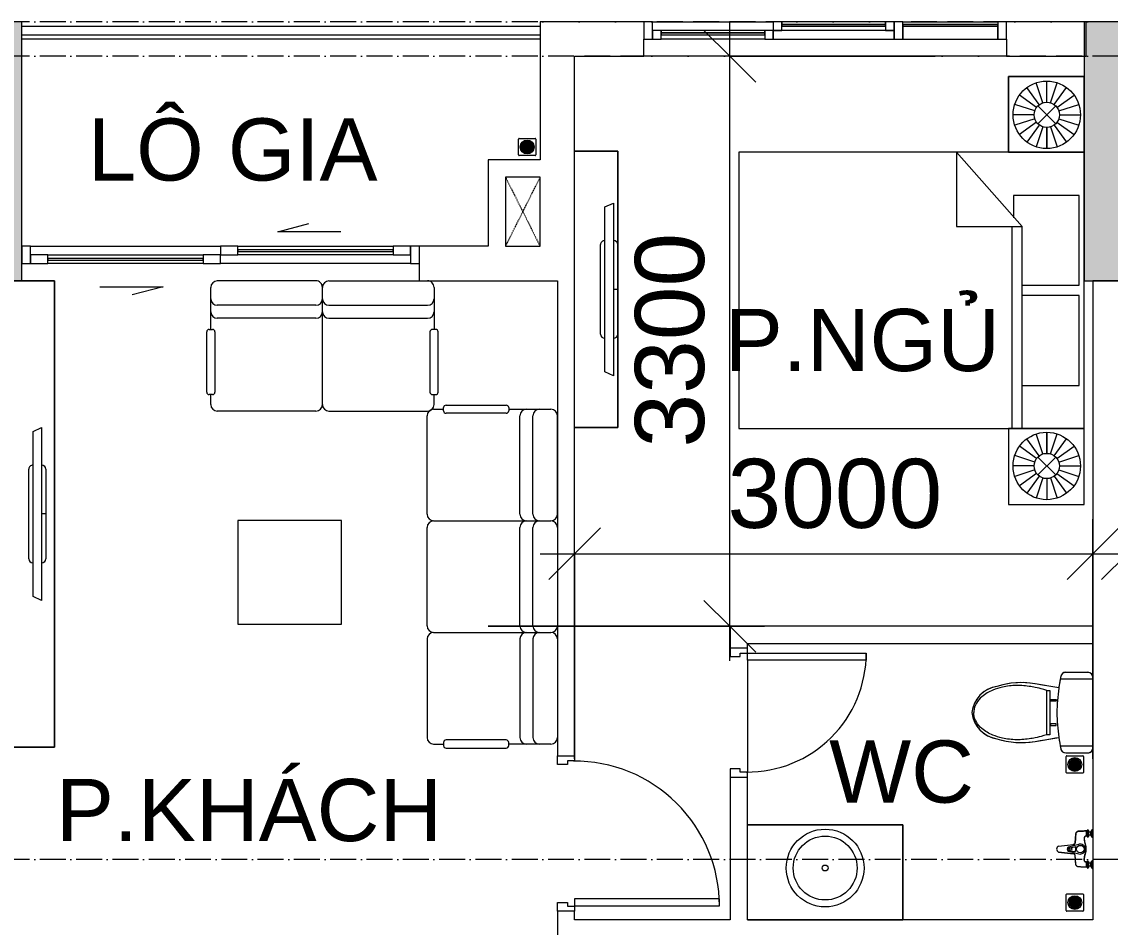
# Model space of a CAD drawing. Header units: millimetres. Extents: x -20144 to 122974, y -38328 to 48263.
# Drawn here: x 87471 to 93771, y 37357 to 42600 of the extents above; entities that cross this region are included whole.
import ezdxf

# ---------------------------------------------------------------- set-up
doc = ezdxf.new("R2010")
doc.units = ezdxf.units.MM
doc.linetypes.add('Dash', pattern=[6.35, 3.175, -3.175])
doc.linetypes.add('Grid Line', pattern=[4.2, 3, -0.6, 0, -0.6])
for name, color, linetype, lineweight in [('A-DETL-GENF', 31, 'Continuous', 5), ('A-DETL-GENF-HDLN', 161, 'Dash', 5), ('CHU', 181, 'Continuous', 5), ('CUA', 31, 'Continuous', 9), ('DIM', 1, 'Continuous', 5), ('DIM-200', 1, 'Continuous', 5), ('NET THAY 1', 41, 'Continuous', 5), ('NET-CAT', 3, 'Continuous', 15), ('NET-THAY', 2, 'Continuous', 9), ('THIET BI', 44, 'Continuous', 5), ('THIET-BI', 44, 'Continuous', 5), ('TRUC', 225, 'Continuous', 5), ('X-COT T20$0$LC.HA', 8, 'Continuous', 9)]:
    doc.layers.add(name, color=color, linetype=linetype, lineweight=lineweight)
doc.styles.add('Arial_3', font='arial_0.ttf', dxfattribs={"height": 400})
doc.styles.add('Arial_4', font='arial_0.ttf', dxfattribs={"height": 360})
doc.dimstyles.new('Diagonal_-_2mm_Arial', dxfattribs={"dimscale": 304.8, "dimtxt": 408.10376, "dimasz": 0.984252, "dimexe": 0.656168, "dimexo": 4.593176, "dimgap": 0.098425, "dimtad": 1, "dimdec": 0, "dimzin": 0, "dimdsep": 46, "dimtxsty": 'Arial_3', "dimblk1": 'OBLIQUE', "dimblk2": 'OBLIQUE', "dimsah": 1, "dimcen": 0.09, "dimdle": 0.656168, "dimazin": 0, "dimtfac": 1, "dimtdec": 4, "dimtix": 1, "dimtmove": 0, "dimatfit": 3, "dimfxl": 0, "dimtvp": 1, "dimtolj": 1, "dimtzin": 0, "dimlwd": 9, "dimlwe": 9, "dimarcsym": 0})

# ---------------------------------------------------------------- blocks, each defined once
blk = doc.blocks.new('CUA PHONG NGU - Type 1-1365695-MẶT BẰNG TẦNG 23')
at = {"layer": 'CUA', "lineweight": 5}
for p, q in [((-348.5, 47.7), (-298.5, 47.7)), ((-298.5, 47.7), (-298.5, -11.3)), ((501.5, 47.7), (551.5, 47.7)), ((501.5, -11.3), (501.5, 47.7)), ((-318.5, -52.3), (-348.5, -52.3)), ((-318.5, -11.3), (-318.5, -52.3)), ((-298.5, -11.3), (-318.5, -11.3)), ((521.5, -11.3), (501.5, -11.3)), ((521.5, -52.3), (521.5, -11.3)), ((551.5, -52.3), (521.5, -52.3))]:
    blk.add_line(p, q, dxfattribs=at)
at = {"layer": 'CUA'}
for p, q in [((-277.5, -52.3), (-317.5, -52.3)), ((-317.5, -52.3), (-317.5, -890.3)), ((-277.5, -890.3), (-277.5, -52.3)), ((-317.5, -890.3), (-277.5, -890.3))]:
    blk.add_line(p, q, dxfattribs=at)
at = {"layer": 'CUA', "lineweight": 5}
blk.add_arc((-317.5, -52.3), 838, 270, 0.5, dxfattribs=at)
blk = doc.blocks.new('CUA WC - Type 1-1365096-MẶT BẰNG TẦNG 23')
at = {"layer": 'CUA'}
for p, q in [((-242.5, 740.3), (-202.5, 740.3)), ((-242.5, 52.3), (-242.5, 740.3)), ((-202.5, 740.3), (-202.5, 52.3)), ((-202.5, 52.3), (-242.5, 52.3))]:
    blk.add_line(p, q, dxfattribs=at)
at = {"layer": 'CUA', "lineweight": 5}
for p, q in [((-243.5, 52.3), (-273.5, 52.3)), ((-243.5, 11.3), (-243.5, 52.3)), ((-223.5, 11.3), (-243.5, 11.3)), ((-223.5, -47.7), (-223.5, 11.3)), ((446.5, 11.3), (426.5, 11.3)), ((426.5, 11.3), (426.5, -47.7)), ((476.5, 52.3), (446.5, 52.3)), ((446.5, 52.3), (446.5, 11.3)), ((-273.5, -47.7), (-223.5, -47.7)), ((426.5, -47.7), (476.5, -47.7))]:
    blk.add_line(p, q, dxfattribs=at)
blk.add_arc((-242.5, 52.3), 688, 359.5, 90, dxfattribs=at)
blk = doc.blocks.new('CUA LO GIA _LUA_1 - CUA LO GIA _LUA_ 2300-1425452-MẶT BẰNG TẦNG 23')
at = {"layer": 'CUA'}
for p, q in [((332.4, 183.9), (511.1, 231.8)), ((697.4, 183.9), (332.4, 183.9)), ((-1100, 100), (-1150, 100)), ((-1150, 100), (-1150, 0)), ((-1100, 0), (-1100, 100)), ((-1100, 100), (0, 100)), ((100, 100), (0, 100)), ((0, 100), (0, 50)), ((100, 50), (100, 100)), ((100, 100), (1000, 100)), ((1000, 80), (100, 80)), ((100, 80), (100, 70)), ((100, 70), (1000, 70)), ((1100, 100), (1000, 100)), ((1000, 100), (1000, 50)), ((1000, 70), (1000, 80)), ((1100, 50), (1100, 100)), ((1150, 100), (1100, 100)), ((1100, 100), (1100, 0)), ((-1000, 50), (-1100, 50)), ((-1100, 50), (-1100, 0)), ((-1100, 0), (-1000, 0)), ((-1000, 0), (-1000, 50)), ((-1000, 50), (-100, 50)), ((-100, 30), (-1000, 30)), ((-1000, 30), (-1000, 20)), ((-1000, 20), (-100, 20)), ((-100, 0), (-1000, 0)), ((0, 50), (-100, 50)), ((-100, 50), (-100, 0)), ((-100, 20), (-100, 30)), ((-100, 0), (0, 0)), ((0, 0), (0, 50)), ((0, 50), (100, 50)), ((1000, 50), (100, 50)), ((1000, 50), (1100, 50)), ((-1150, 0), (-1100, 0)), ((1100, 0), (0, 0)), ((1100, 0), (1150, 0)), ((-697.4, -133.9), (-332.4, -133.9)), ((-332.4, -133.9), (-511.1, -181.8))]:
    blk.add_line(p, q, dxfattribs=at)
blk = doc.blocks.new('X-PHONG NGU 2 - X-PHONG NGU 2_Recovery_-1759957-MẶT BẰNG TẦNG 23')
at = {"layer": 'CUA'}
for p, q in [((-1000, 0), (-1050, 0)), ((-1050, 0), (-1050, -100)), ((-450, 0), (-1000, 0)), ((-1000, 0), (-1000, -75)), ((-1000, -100), (-1000, 0)), ((-450, -75), (-450, 0)), ((-400, 0), (-450, 0)), ((-450, 0), (-450, -100)), ((300, 0), (-400, 0)), ((-400, 0), (-400, -50)), ((-400, -100), (-400, 0)), ((300, -50), (300, 0)), ((350, 0), (300, 0)), ((300, 0), (300, -50)), ((350, -50), (350, 0)), ((350, 0), (950, 0)), ((1000, 0), (950, 0)), ((950, 0), (950, -50)), ((1050, 0), (1000, 0)), ((1000, 0), (1000, -100)), ((1000, -50), (1000, 0)), ((1050, -100), (1050, 0)), ((-400, -50), (300, -50)), ((-350, -50), (-400, -50)), ((-400, -50), (-400, -100)), ((-350, -100), (-350, -50)), ((300, -50), (250, -50)), ((250, -50), (250, -100)), ((300, -50), (350, -50)), ((300, -100), (300, -50)), ((950, -25), (350, -25)), ((350, -25), (350, -35)), ((350, -35), (950, -35)), ((950, -35), (350, -35)), ((350, -35), (350, -50)), ((350, -50), (950, -50)), ((950, -35), (950, -25)), ((950, -50), (950, -35)), ((950, -50), (1000, -50)), ((-1050, -100), (-1000, -100)), ((-450, -75), (-1000, -75)), ((-1000, -75), (-1000, -85)), ((-1000, -75), (-450, -75)), ((-1000, -85), (-450, -85)), ((-450, -100), (-1000, -100)), ((-450, -85), (-450, -75)), ((-450, -100), (-400, -100)), ((-400, -100), (-350, -100)), ((250, -75), (-350, -75)), ((-350, -75), (-350, -85)), ((-350, -85), (250, -85)), ((250, -85), (-350, -85)), ((-350, -85), (-350, -100)), ((-350, -100), (250, -100)), ((250, -85), (250, -75)), ((250, -100), (250, -85)), ((250, -100), (300, -100)), ((1000, -100), (300, -100)), ((1000, -100), (1050, -100))]:
    blk.add_line(p, q, dxfattribs=at)
blk = doc.blocks.new('X-SOFA - X-SOFA-1425453-MẶT BẰNG TẦNG 23')
at = {"layer": 'THIET BI'}
for p, q in [((-716.2, 969.2), (-658.4, 969.2)), ((-658.4, 959.8), (-658.4, 978.7)), ((-644.3, 992.8), (-295.7, 992.8)), ((-295.7, 945.7), (-644.3, 945.7)), ((-281.5, 978.7), (-281.5, 959.8)), ((-281.5, 969.2), (-103.7, 969.2)), ((-103.7, 969.2), (-37.7, 969.2)), ((-753.8, 360.8), (-753.8, 931.5)), ((-216.7, 360.8), (-216.7, 931.5)), ((-141.3, 360.8), (-141.3, 931.5)), ((0, 360.8), (0, 931.5)), ((-1250, 325), (-1850, 325)), ((-1850, 325), (-1850, -275)), ((-1850, 325), (-1850, -275)), ((-1250, 325), (-1850, 325)), ((-1250, -275), (-1250, 325)), ((-1250, -275), (-1250, 325)), ((-716.2, 323.1), (-103.7, 323.1)), ((-103.7, 323.1), (-37.7, 323.1)), ((-753.8, -285.4), (-753.8, 285.4)), ((-216.7, -285.4), (-216.7, 285.4)), ((-141.3, -285.4), (-141.3, 285.4)), ((0, 285.4), (0, -285.4)), ((-1850, -275), (-1250, -275)), ((-1850, -275), (-1250, -275)), ((-753.8, -360.8), (-753.8, -931.5)), ((-716.2, -323.1), (-37.7, -323.1)), ((-216.7, -360.8), (-216.7, -931.5)), ((-141.3, -360.8), (-141.3, -931.5)), ((0, -360.8), (0, -931.5)), ((-716.2, -969.2), (-658.4, -969.2)), ((-658.4, -959.8), (-658.4, -978.7)), ((-295.7, -945.7), (-644.3, -945.7)), ((-644.3, -992.8), (-295.7, -992.8)), ((-281.5, -978.7), (-281.5, -959.8)), ((-103.7, -969.2), (-281.5, -969.2)), ((-37.7, -969.2), (-103.7, -969.2))]:
    blk.add_line(p, q, dxfattribs=at)
for centre, radius, start, end in [((-716.2, 931.5), 37.7, 90, 180), ((-644.3, 978.7), 14.1, 90, 180), ((-644.3, 959.8), 14.1, 180, 270), ((-295.7, 978.7), 14.1, 360, 90), ((-295.7, 959.8), 14.1, 270, 0), ((-179, 931.5), 37.7, 90, 180), ((-103.7, 931.5), 37.7, 90, 180), ((-37.7, 931.5), 37.7, 360, 90), ((-716.2, 360.8), 37.7, 180, 270), ((-716.2, 285.4), 37.7, 90, 180), ((-179, 360.8), 37.7, 180, 270), ((-179, 285.4), 37.7, 90, 180), ((-103.7, 360.8), 37.7, 180, 270), ((-103.7, 285.4), 37.7, 90, 180), ((-37.7, 360.8), 37.7, 270, 0), ((-37.7, 285.4), 37.7, 360, 90), ((-716.2, -285.4), 37.7, 180, 270), ((-179, -285.4), 37.7, 180, 270), ((-103.7, -285.4), 37.7, 180, 270), ((-37.7, -285.4), 37.7, 270, 0), ((-716.2, -360.8), 37.7, 90, 180), ((-179, -360.8), 37.7, 90, 180), ((-103.7, -360.8), 37.7, 90, 180), ((-37.7, -360.8), 37.7, 360, 90), ((-716.2, -931.5), 37.7, 180, 270), ((-179, -931.5), 37.7, 180, 270), ((-103.7, -931.5), 37.7, 180, 270), ((-37.7, -931.5), 37.7, 270, 0), ((-644.3, -959.8), 14.1, 90, 180), ((-644.3, -978.7), 14.1, 180, 270), ((-295.7, -959.8), 14.1, 360, 90), ((-295.7, -978.7), 14.1, 270, 0)]:
    blk.add_arc(centre, radius, start, end, dxfattribs=at)
blk = doc.blocks.new('X-SOFA - X-SOFA-V137-MẶT BẰNG TẦNG 23')
at = {"layer": 'THIET BI'}
for p, q in [((-716.2, 646.2), (-658.4, 646.2)), ((-658.4, 636.7), (-658.4, 655.6)), ((-644.3, 669.7), (-295.7, 669.7)), ((-281.5, 655.6), (-281.5, 636.7)), ((-281.5, 646.2), (-103.7, 646.2)), ((-103.7, 646.2), (-37.7, 646.2)), ((-753.8, 37.7), (-753.8, 608.5)), ((-295.7, 622.6), (-644.3, 622.6)), ((-216.7, 37.7), (-216.7, 608.5)), ((-141.3, 37.7), (-141.3, 608.5)), ((0, 37.7), (0, 608.5)), ((-716.2, 0), (-103.7, 0)), ((-103.7, 0), (-37.7, 0)), ((-753.8, -37.7), (-753.8, -608.5)), ((-216.7, -37.7), (-216.7, -608.5)), ((-141.3, -37.7), (-141.3, -608.5)), ((0, -37.7), (0, -559.8)), ((-295.7, -622.6), (-644.3, -622.6)), ((-716.2, -646.2), (-658.4, -646.2)), ((-658.4, -636.7), (-658.4, -655.6)), ((-644.3, -669.7), (-295.7, -669.7)), ((-281.5, -655.6), (-281.5, -636.7)), ((-103.7, -646.2), (-281.5, -646.2)), ((-37.7, -646.2), (-103.7, -646.2))]:
    blk.add_line(p, q, dxfattribs=at)
for centre, radius, start, end in [((-716.2, 608.5), 37.7, 90, 180), ((-644.3, 655.6), 14.1, 90, 180), ((-644.3, 636.7), 14.1, 180, 270), ((-295.7, 655.6), 14.1, 0, 90), ((-295.7, 636.7), 14.1, 270, 0), ((-179, 608.5), 37.7, 90, 180), ((-103.7, 608.5), 37.7, 90, 180), ((-37.7, 608.5), 37.7, 360, 90), ((-716.2, 37.7), 37.7, 180, 270), ((-179, 37.7), 37.7, 180, 270), ((-103.7, 37.7), 37.7, 180, 270), ((-37.7, 37.7), 37.7, 270, 0), ((-716.2, -37.7), 37.7, 90, 180), ((-179, -37.7), 37.7, 90, 180), ((-103.7, -37.7), 37.7, 90, 180), ((-37.7, -37.7), 37.7, 360, 90), ((-716.2, -608.5), 37.7, 180, 270), ((-644.3, -636.7), 14.1, 90, 180), ((-295.7, -636.7), 14.1, 360, 90), ((-179, -608.5), 37.7, 180, 270), ((-103.7, -608.5), 37.7, 180, 270), ((-37.7, -608.5), 37.7, 270, 0), ((-644.3, -655.6), 14.1, 180, 270), ((-295.7, -655.6), 14.1, 270, 0)]:
    blk.add_arc(centre, radius, start, end, dxfattribs=at)
blk = doc.blocks.new('X-TV - X-TV-1732812-MẶT BẰNG TẦNG 23')
at = {"layer": 'THIET BI'}
for p, q in [((1600, 250), (0, 250)), ((0, 250), (0, 0.1)), ((0, 250), (1600, 250)), ((0, 0.1), (0, 250)), ((300, 225), (1300, 225)), ((322.5, 175), (300, 225)), ((540, 250), (1060, 250)), ((800, 250), (800, 225)), ((1300, 225), (1277.5, 175)), ((1600, 0.1), (1600, 250)), ((1600, 250), (1600, 0.1)), ((1277.5, 175), (322.5, 175)), ((1060, 150), (540, 150))]:
    blk.add_line(p, q, dxfattribs=at)
for centre, start_param, end_param in [((540, 225), 0, 1.570796), ((1060, 225), 4.712389, 6.283185), ((540, 175), 1.570796, 3.141593), ((1060, 175), 3.141593, 4.712389)]:
    blk.add_ellipse(centre, major_axis=(0, 25), ratio=0.9, start_param=start_param, end_param=end_param, dxfattribs=at)
blk = doc.blocks.new('X-TV - X-TV-1732813-MẶT BẰNG TẦNG 23')
at = {"layer": 'THIET BI'}
for p, q in [((2699.9, 300), (0, 300)), ((0, 300), (0, 10)), ((0, 300), (2699.9, 300)), ((0, 10), (0, 300)), ((2699.9, 10), (2699.9, 300)), ((2699.9, 300), (2699.9, 10)), ((850, 225), (1850, 225)), ((872.5, 175), (850, 225)), ((1090, 250), (1610, 250)), ((1350, 250), (1350, 225)), ((1850, 225), (1827.5, 175)), ((1827.5, 175), (872.5, 175)), ((1610, 150), (1090, 150))]:
    blk.add_line(p, q, dxfattribs=at)
for centre, start_param, end_param in [((1090, 225), 0, 1.570796), ((1610, 225), 4.712389, 6.283185), ((1090, 175), 1.570796, 3.141593), ((1610, 175), 3.141593, 4.712389)]:
    blk.add_ellipse(centre, major_axis=(0, 25), ratio=0.9, start_param=start_param, end_param=end_param, dxfattribs=at)
blk = doc.blocks.new('X-GIUONG1 - X-GIUONG-1305651-MẶT BẰNG TẦNG 23')
at = {"layer": 'THIET BI'}
for p, q in [((-800, 0), (-1239, 0)), ((-1239, 0), (-1239, -439)), ((-1239, 0), (-800, 0)), ((-1239, -439), (-1239, 0)), ((-1059.6, -158.2), (-1131.2, -59.5)), ((-1039.2, -147.8), (-1076.9, -31.8)), ((-1016.6, -144.2), (-1016.6, -22.2)), ((-993.9, -147.8), (-956.3, -31.8)), ((-973.5, -158.2), (-901.9, -59.5)), ((-800, -439), (-800, 0)), ((800, 0), (-800, 0)), ((-800, 0), (-800, -2000)), ((800, 0), (-800, 0)), ((-800, 0), (-800, -439)), ((-800, 0), (-800, -2000)), ((-550, -30), (-550, -410)), ((-30, -30), (-550, -30)), ((-30, -360), (-30, -30)), ((30, -30), (30, -360)), ((550, -30), (30, -30)), ((550, -360), (550, -30)), ((1239, 0), (800, 0)), ((800, 0), (800, -439)), ((800, -2000), (800, 0)), ((1239, 0), (800, 0)), ((800, 0), (800, -439)), ((800, -2000), (800, 0)), ((973.5, -158.2), (901.9, -59.5)), ((993.9, -147.8), (956.3, -31.8)), ((1016.6, -144.2), (1016.6, -22.2)), ((1039.2, -147.8), (1076.9, -31.8)), ((1059.6, -158.2), (1131.2, -59.5)), ((1239, -439), (1239, 0)), ((1239, -439), (1239, 0)), ((-1075.8, -174.4), (-1174.4, -102.7)), ((-957.4, -174.4), (-858.7, -102.7)), ((957.4, -174.4), (858.7, -102.7)), ((1075.8, -174.4), (1174.4, -102.7)), ((-1086.1, -194.8), (-1202.1, -157.1)), ((-1068.3, -269.1), (-964.8, -165.6)), ((-1068.3, -165.6), (-964.8, -269.1)), ((-947, -194.8), (-831, -157.1)), ((947, -194.8), (831, -157.1)), ((1068.3, -269.1), (964.8, -165.6)), ((1068.3, -165.6), (964.8, -269.1)), ((1086.1, -194.8), (1202.1, -157.1)), ((-1089.7, -217.4), (-1211.7, -217.4)), ((-1086.1, -240), (-1202.1, -277.7)), ((-947, -240), (-831, -277.7)), ((-943.4, -217.4), (-821.4, -217.4)), ((-821.4, -217.4), (-943.4, -217.4)), ((943.4, -217.4), (821.4, -217.4)), ((821.4, -217.4), (943.4, -217.4)), ((947, -240), (831, -277.7)), ((1086.1, -240), (1202.1, -277.7)), ((1089.7, -217.4), (1211.7, -217.4)), ((-1075.8, -260.4), (-1174.4, -332.1)), ((-1059.6, -276.6), (-1131.2, -375.2)), ((-1039.2, -287), (-1076.9, -402.9)), ((-1016.6, -290.5), (-1016.6, -412.5)), ((-993.9, -287), (-956.3, -402.9)), ((-973.5, -276.6), (-901.9, -375.2)), ((-957.4, -260.4), (-858.7, -332.1)), ((957.4, -260.4), (858.7, -332.1)), ((973.5, -276.6), (901.9, -375.2)), ((993.9, -287), (956.3, -402.9)), ((1016.6, -290.5), (1016.6, -412.5)), ((1039.2, -287), (1076.9, -402.9)), ((1059.6, -276.6), (1131.2, -375.2)), ((1075.8, -260.4), (1174.4, -332.1)), ((-370, -360), (-800, -740)), ((-370, -740), (-370, -360)), ((800, -360), (-370, -360)), ((-1239, -439), (-800, -439)), ((-800, -439), (-1239, -439)), ((-550, -410), (-420, -410)), ((-370, -420), (800, -420)), ((800, -439), (1239, -439)), ((800, -439), (1239, -439)), ((-800, -740), (-370, -740)), ((-800, -2000), (800, -2000)), ((-800, -2000), (800, -2000))]:
    blk.add_line(p, q, dxfattribs=at)
for centre, radius in [((-1016.6, -217.4), 195.1), ((1016.6, -217.4), 195.1), ((-1016.6, -217.4), 73.2), ((1016.6, -217.4), 73.2)]:
    blk.add_circle(centre, radius, dxfattribs=at)
blk = doc.blocks.new('X-XI2 - X-XI-V119-MẶT BẰNG TẦNG 23')
at = {"layer": 'THIET-BI'}
for p, q in [((194.6, 0), (194.6, -186.1)), ((215, -2.1), (204.3, 0)), ((-230.6, -16.8), (-233.2, -33.2)), ((-233.2, -29), (-233.2, -157.9)), ((-233.2, -29), (-233.2, -157.9)), ((-233.2, -33.2), (-233.2, -45)), ((-233.2, -45), (-233.2, -157.9)), ((-227.9, -12.2), (-230.6, -16.8)), ((-222, -6.1), (-227.9, -12.2)), ((-212.4, -1.2), (-222, -6.1)), ((-204.3, 0), (-212.4, -1.2)), ((-194.6, 0), (-194.6, -185.7)), ((219.3, -4.2), (215, -2.1)), ((224.8, -8.5), (219.3, -4.2)), ((227.7, -12), (224.8, -8.5)), ((231.6, -19.3), (227.7, -12)), ((233.2, -29), (231.6, -19.3)), ((233.2, -157.9), (233.2, -29)), ((233.2, -157.9), (233.2, -29)), ((233.2, -157.9), (233.2, -29)), ((-233.2, -157.9), (-232.9, -162.1)), ((-232.9, -162.1), (-231, -169.1)), ((-231, -169.1), (-228, -174.5)), ((-228, -174.5), (-224.2, -178.9)), ((-224.2, -178.9), (-216.9, -183.9)), ((-216.9, -183.9), (-209.4, -186.4)), ((-209.4, -186.4), (-202.4, -187.7)), ((-202.4, -187.7), (-192, -189.7)), ((143.8, -197.5), (212.9, -185.5)), ((212.9, -185.5), (220.8, -181.7)), ((220.8, -181.7), (226.5, -176.5)), ((226.5, -176.5), (231.9, -166.7)), ((231.9, -166.7), (233.2, -157.9)), ((-192, -189.7), (-184.2, -191.1)), ((-184.2, -191.1), (-168, -193.8)), ((-168, -193.8), (-149.9, -196.6)), ((-143.8, -197.5), (-166.7, -335.2)), ((-143.8, -197.5), (-166.7, -335.2)), ((-147.8, -221.1), (-155.3, -266.3)), ((-149.9, -196.6), (-143.8, -197.5)), ((-143.8, -197.5), (-147.8, -221.1)), ((-127.7, -249.9), (127.7, -249.9)), ((-127.7, -267.8), (-127.7, -249.9)), ((-76.6, -213.5), (-66.1, -213.5)), ((-76.6, -245), (-76.6, -213.5)), ((-66.1, -245), (-76.6, -245)), ((-66.1, -213.5), (-66.1, -245)), ((64, -213.5), (64, -245)), ((74.4, -213.5), (64, -213.5)), ((64, -245), (74.4, -245)), ((74.4, -245), (74.4, -213.5)), ((127.7, -249.9), (127.7, -267.8)), ((166.7, -335.2), (143.8, -197.5)), ((166.7, -335.2), (143.8, -197.5)), ((146.9, -216.1), (143.8, -197.5)), ((151.8, -245.3), (146.9, -216.1)), ((157.2, -277.8), (151.8, -245.3)), ((-161.5, -303.8), (-164.6, -322)), ((-157.7, -280.9), (-161.5, -303.8)), ((-155.3, -266.3), (-157.7, -280.9)), ((-8.6, -267.8), (-127.7, -267.8)), ((127.7, -267.8), (-8.6, -267.8)), ((161.7, -304.9), (157.2, -277.8)), ((166.7, -335.2), (161.7, -304.9)), ((-171, -365.1), (-172.5, -383)), ((-168.9, -349), (-171, -365.1)), ((-164.6, -322), (-168.9, -349)), ((171.6, -371), (166.7, -335.2)), ((173.2, -395.8), (171.6, -371)), ((-172.5, -383), (-173.5, -402.2)), ((-173.5, -402.2), (-173.1, -436.1)), ((-173.1, -436.1), (-172.5, -446.5)), ((172.5, -446.5), (173.5, -426.5)), ((173.5, -426.5), (173.2, -395.8)), ((-172.5, -446.5), (-169.6, -474.8)), ((-169.6, -474.8), (-166.5, -495.3)), ((-166.5, -495.3), (-161.1, -520.9)), ((161.7, -518.5), (165.2, -502.3)), ((165.2, -502.3), (172.5, -446.5)), ((-161.1, -520.9), (-151.4, -555.9)), ((-151.4, -555.9), (-143.5, -587)), ((145.5, -581), (151.4, -555.9)), ((151.4, -555.9), (155.1, -543.7)), ((155.1, -543.7), (161.7, -518.5)), ((-143.5, -587), (-131.8, -612.8)), ((-131.8, -612.8), (-121.7, -628.9)), ((-121.7, -628.9), (-100.2, -653.8)), ((114.1, -638.9), (131.6, -613.2)), ((131.6, -613.2), (145.5, -581)), ((-100.2, -653.8), (-87.5, -664.8)), ((-87.5, -664.8), (-69.9, -676.9)), ((-69.9, -676.9), (-49.6, -687.2)), ((-49.6, -687.2), (-19.9, -696.9)), ((0, -700.2), (34.6, -692.9)), ((34.6, -692.9), (60.8, -681.9)), ((60.8, -681.9), (86, -665.9)), ((86, -665.9), (100.2, -653.8)), ((100.2, -653.8), (114.1, -638.9)), ((-19.9, -696.9), (0, -700.2))]:
    blk.add_line(p, q, dxfattribs=at)
for centre, radius, start, end in [((204.3, -29), 29, 360, 90), ((204.3, -29), 29, 0, 90), ((-204.3, -29), 29, 90, 180), ((-204.3, -29), 29, 90, 180), ((-204.3, -157.9), 29, 180, 259.85987), ((-204.3, -157.9), 29, 180, 259.85987), ((18.1, 960), 1168.8, 258.77622, 262.03475), ((18.1, 960), 1168.8, 258.77622, 262.03475), ((-18.1, 960), 1168.8, 277.96525, 281.22378), ((-18.1, 960), 1168.8, 277.96525, 281.22378), ((204.3, -157.9), 29, 280.14013, 360), ((204.3, -157.9), 29, 280.14013, 0), ((18.1, 960), 1168.8, 262.14467, 269.16333), ((-16, 957.7), 1166.4, 270.83748, 277.76826), ((287.1, -414.4), 460.7, 170.09406, 197.88556), ((287.1, -414.4), 460.7, 170.09406, 197.88556), ((-287.1, -414.4), 460.7, 342.11444, 9.90594), ((-287.1, -414.4), 460.7, 342.11444, 9.90594), ((18.2, -529.6), 171.6, 188.82666, 263.90979), ((18.2, -529.6), 171.6, 188.82666, 263.90979), ((-18.2, -529.6), 171.6, 276.09021, 351.17334), ((-18.2, -529.6), 171.6, 276.09021, 351.17334)]:
    blk.add_arc(centre, radius, start, end, dxfattribs=at)
for points in [[(-127.7, -267.8), (-143.4, -315.6), (-152.2, -364.8), (-160.3, -442.2), (-151, -516.8), (-129.6, -585.3), (-93.5, -652), (-37.5, -689.3), (-2.9, -689.4), (0, -689.4)], [(127.7, -267.8), (143.4, -315.6), (152.2, -364.8), (160.3, -442.2), (151, -516.8), (129.6, -585.3), (93.5, -652), (37.5, -689.3), (2.9, -689.4), (0, -689.4)]]:
    blk.add_open_spline(points, degree=3, knots=[12.724379, 12.724379, 12.724379, 12.724379, 75.096459, 151.912755, 228.70098, 282.501534, 351.034079, 439.49288, 447.51098, 447.51098, 447.51098, 447.51098], dxfattribs=at)
blk = doc.blocks.new('X-LA3 - X-LA-1425459-MẶT BẰNG TẦNG 23')
at = {"layer": 'THIET-BI'}
for p, q in [((449.9, 0), (-450, 0)), ((-450, 0), (-450, -550)), ((-450, -550), (-450, 0)), ((-450, 0), (449.9, 0)), ((-450, -550), (449.9, -550)), ((449.9, -550), (-450, -550))]:
    blk.add_line(p, q, dxfattribs=at)
for radius in [225, 185, 17]:
    blk.add_circle((0, -300), radius, dxfattribs=at)
blk = doc.blocks.new('X-SEN1 - X-SEN-1425460-MẶT BẰNG TẦNG 23')
at = {"layer": 'THIET-BI'}
for p, q in [((-27.3, 113.1), (-17.5, 199.2)), ((-17.5, 199.2), (-27.3, 113.1)), ((17.5, 199.2), (27.3, 113.1)), ((17.5, 199.2), (27.3, 113.1)), ((-12.9, 141.7), (-27.6, 80.8)), ((-7.7, 139.6), (-13.8, 105.5)), ((7.7, 139.6), (13.8, 105.5)), ((12.9, 141.7), (27.6, 80.8)), ((-112.5, 3.8), (-99.9, 12.6)), ((-112.5, 3.8), (-99.9, 12.6)), ((-112.5, 0), (-112.5, 3.8)), ((-112.5, 3.8), (-112.5, 0)), ((-67.5, 3.8), (-112.5, 3.8)), ((-67.5, 0), (-112.5, 0)), ((-112.5, 0), (-67.5, 0)), ((-107.2, 34.3), (-105.1, 34.3)), ((-107.2, 34.3), (-72.8, 34.3)), ((-99.9, 25.3), (-107.2, 25.3)), ((-72.8, 25.3), (-107.2, 25.3)), ((-105.1, 34.3), (-105.1, 37.2)), ((-105.1, 37.2), (-74.9, 37.2)), ((-105.1, 34.3), (-105.1, 37.2)), ((-74.9, 34.3), (-105.1, 34.3)), ((-99.9, 12.6), (-99.9, 25.3)), ((-99.9, 12.6), (-99.9, 25.3)), ((-99.9, 12.6), (-80.1, 12.6)), ((-80.1, 12.6), (-99.9, 12.6)), ((-80.1, 25.3), (-80.1, 12.6)), ((-72.8, 25.3), (-80.1, 25.3)), ((-80.1, 25.3), (-80.1, 12.6)), ((-80.1, 12.6), (-67.5, 3.8)), ((-80.1, 12.6), (-67.5, 3.8)), ((-74.9, 37.2), (-74.9, 34.3)), ((-74.9, 37.2), (-74.9, 34.3)), ((-74.9, 34.3), (-72.8, 34.3)), ((-67.5, 3.8), (-67.5, 0)), ((-67.5, 0), (-67.5, 3.8)), ((67.5, 3.8), (80.1, 12.6)), ((67.5, 3.8), (80.1, 12.6)), ((67.5, 0), (67.5, 3.8)), ((112.5, 3.8), (67.5, 3.8)), ((67.5, 0), (67.5, 3.8)), ((112.5, 0), (67.5, 0)), ((112.5, 0), (67.5, 0)), ((72.8, 34.3), (74.9, 34.3)), ((72.8, 34.3), (107.2, 34.3)), ((80.1, 25.3), (72.8, 25.3)), ((107.2, 25.3), (72.8, 25.3)), ((74.9, 34.3), (74.9, 37.2)), ((74.9, 37.2), (105.1, 37.2)), ((74.9, 34.3), (74.9, 37.2)), ((105.1, 34.3), (74.9, 34.3)), ((80.1, 12.6), (80.1, 25.3)), ((80.1, 12.6), (80.1, 25.3)), ((99.9, 12.6), (80.1, 12.6)), ((80.1, 12.6), (99.9, 12.6)), ((99.9, 12.6), (80.1, 12.6)), ((99.9, 25.3), (99.9, 12.6)), ((107.2, 25.3), (99.9, 25.3)), ((99.9, 25.3), (99.9, 12.6)), ((99.9, 12.6), (112.5, 3.8)), ((99.9, 12.6), (112.5, 3.8)), ((105.1, 37.2), (105.1, 34.3)), ((105.1, 37.2), (105.1, 34.3)), ((105.1, 34.3), (107.2, 34.3)), ((112.5, 3.8), (112.5, 0)), ((112.5, 3.8), (112.5, 0))]:
    blk.add_line(p, q, dxfattribs=at)
for centre, radius in [((0, 130.1), 7.2), ((0, 73.2), 21.5)]:
    blk.add_circle(centre, radius, dxfattribs=at)
for centre, radius, start, end in [((0, 191), 19.3, 25.0481, 154.9519), ((0, 191), 19.3, 25.0481, 154.9519), ((0, 134.7), 14.7, 28.41441, 151.58559), ((0, 136.6), 8.24, 21.12938, 158.87062), ((-0.4, 73.2), 28.3, 164.33074, 270.74825), ((-9.4, 104.7), 4.5, 169.84444, 285.92966), ((-0.4, 73.2), 28.3, 89.25175, 105.92966), ((0.4, 73.2), 28.3, 74.07034, 90.74825), ((0.4, 73.2), 28.3, 269.25175, 15.66926), ((9.4, 104.7), 4.5, 254.07034, 10.15556), ((-102.9, 29.8), 6.9, 148.02464, 211.97536), ((-102.9, 29.8), 6.9, 148.02464, 211.97536), ((-107.2, 32.5), 1.8, 90, 148.02464), ((-107.2, 32.5), 1.8, 90, 148.02464), ((-107.2, 27.1), 1.8, 211.97536, 270), ((-107.2, 27.1), 1.8, 211.97536, 270), ((-112.5, 29.8), 6.9, 319.28447, 40.71553), ((-94.4, 29.8), 6.9, 139.28447, 220.71553), ((-85.4, 29.8), 6.9, 319.28447, 40.71553), ((-67.5, 29.8), 6.9, 139.28447, 220.71553), ((-72.8, 32.5), 1.8, 31.97536, 90), ((-72.8, 32.5), 1.8, 31.97536, 90), ((-72.8, 27.1), 1.8, 270, 328.02464), ((-72.8, 27.1), 1.8, 270, 328.02464), ((-77.1, 29.8), 6.9, 328.02464, 31.97536), ((-77.1, 29.8), 6.9, 328.02464, 31.97536), ((77.1, 29.8), 6.9, 148.02464, 211.97536), ((77.1, 29.8), 6.9, 148.02464, 211.97536), ((72.8, 32.5), 1.8, 90, 148.02464), ((72.8, 32.5), 1.8, 90, 148.02464), ((72.8, 27.1), 1.8, 211.97536, 270), ((72.8, 27.1), 1.8, 211.97536, 270), ((67.5, 29.8), 6.9, 319.28447, 40.71553), ((85.6, 29.8), 6.9, 139.28447, 220.71553), ((94.6, 29.8), 6.9, 319.28447, 40.71553), ((112.5, 29.8), 6.9, 139.28447, 220.71553), ((107.2, 32.5), 1.8, 31.97536, 90), ((107.2, 32.5), 1.8, 31.97536, 90), ((107.2, 27.1), 1.8, 270, 328.02464), ((107.2, 27.1), 1.8, 270, 328.02464), ((102.9, 29.8), 6.9, 328.02464, 31.97536), ((102.9, 29.8), 6.9, 328.02464, 31.97536)]:
    blk.add_arc(centre, radius, start, end, dxfattribs=at)
for points, knots in [([(-105.1, 37.2), (-105.1, 39.1), (-104.9, 42.9), (-104.6, 50.4), (-104.3, 58), (-104.1, 65.5), (-103.9, 70.3), (-103.8, 73.6), (-103.7, 75.5), (-103.7, 76.9), (-103.6, 78.3), (-103.6, 79.5), (-103.6, 80.5), (-103.6, 81.2), (-103.5, 81.8), (-103.5, 82.3), (-103.5, 82.7), (-103.4, 83.3), (-103.3, 84.3), (-103.2, 85.5), (-103.1, 86.6), (-102.8, 87.6), (-102.6, 88.2), (-102.3, 88.9), (-101.9, 89.7), (-101.3, 90.8), (-100.4, 91.9), (-99.2, 93.4), (-97.8, 94.7), (-96.2, 95.8), (-95, 96.6), (-93.7, 97.2), (-92.4, 97.7), (-91.2, 98.1), (-90.3, 98.4), (-89.7, 98.5), (-89.3, 98.6), (-88.8, 98.7), (-88, 98.8), (-86.8, 99), (-85.6, 99.1), (-84.7, 99.1), (-84, 99.2), (-83.3, 99.3), (-82.3, 99.4), (-81.2, 99.5), (-79.7, 99.6), (-76.9, 99.8), (-72.8, 100.2), (-67.2, 100.7), (-61.6, 101.2), (-56, 101.5), (-51.7, 101.8), (-48.8, 101.9), (-47.3, 101.9), (-46.1, 101.9), (-45.1, 102), (-44.4, 102), (-43.6, 102), (-42.6, 102), (-41.4, 102), (-40.1, 102), (-39.3, 102.1), (-38.8, 102.1), (-38.5, 102.2), (-38.1, 102.2), (-37.6, 102.3), (-36.8, 102.4), (-35.6, 102.6), (-34.3, 103), (-33.2, 103.5), (-32.5, 104), (-31.7, 104.6), (-30.5, 105.7), (-29, 107.6), (-27.9, 110.1), (-27.4, 112), (-27.3, 113.1)], [-1, -1, -1, -1, -0.958333, -0.916667, -0.833333, -0.791667, -0.75, -0.729167, -0.71875, -0.708333, -0.697917, -0.6875, -0.682292, -0.677083, -0.671875, -0.669271, -0.666667, -0.661458, -0.65625, -0.645833, -0.635417, -0.630208, -0.625, -0.619792, -0.614583, -0.604167, -0.59375, -0.583333, -0.5625, -0.552083, -0.541667, -0.53125, -0.520833, -0.510417, -0.505208, -0.5, -0.497396, -0.494792, -0.489583, -0.479167, -0.46875, -0.463542, -0.458333, -0.453125, -0.447917, -0.4375, -0.427083, -0.416667, -0.375, -0.333333, -0.291667, -0.25, -0.208333, -0.197917, -0.1875, -0.177083, -0.171875, -0.166667, -0.161458, -0.15625, -0.145833, -0.135417, -0.130208, -0.127604, -0.125, -0.122396, -0.119792, -0.114583, -0.104167, -0.09375, -0.083333, -0.078125, -0.072917, -0.0625, -0.041667, -0.020833, 0, 0, 0, 0]), ([(-105.1, 37.2), (-104.5, 52.3), (-103.9, 68.7), (-103.3, 87.5), (-99.6, 93.9), (-92.4, 98.5), (-72.6, 100.1), (-54, 102.2), (-33.9, 102), (-28.7, 107.4), (-27.8, 111), (-27.3, 113.1)], [0, 0, 0, 0, 45.441328, 49.333631, 56.110562, 66.562664, 73.682324, 114.966912, 125.570438, 129.900151, 136.284558, 136.284558, 136.284558, 136.284558]), ([(27.3, 113.1), (27.4, 112), (27.9, 110.1), (29, 107.6), (30.5, 105.7), (31.7, 104.6), (32.5, 104), (33.2, 103.5), (34.3, 103), (35.6, 102.6), (36.8, 102.4), (37.6, 102.3), (38.1, 102.2), (38.5, 102.2), (38.8, 102.1), (39.3, 102.1), (40.1, 102), (41.4, 102), (42.6, 102), (43.6, 102), (44.4, 102), (45.1, 102), (46.1, 101.9), (47.3, 101.9), (48.8, 101.9), (51.7, 101.8), (56, 101.5), (61.6, 101.2), (67.2, 100.7), (72.8, 100.2), (76.9, 99.8), (79.7, 99.6), (81.2, 99.5), (82.3, 99.4), (83.3, 99.3), (84, 99.2), (84.7, 99.1), (85.6, 99.1), (86.8, 99), (88, 98.8), (88.9, 98.7), (89.6, 98.5), (90.3, 98.4), (91.2, 98.1), (92.4, 97.7), (93.7, 97.2), (95, 96.6), (96.2, 95.8), (97.4, 95), (98.5, 94), (99.5, 93), (100.4, 91.9), (101.3, 90.8), (101.9, 89.7), (102.3, 88.9), (102.6, 88.2), (102.8, 87.6), (103.1, 86.6), (103.2, 85.7), (103.3, 84.8), (103.4, 84.1), (103.4, 83.5), (103.4, 83), (103.5, 82.5), (103.5, 81.9), (103.6, 81), (103.6, 79.8), (103.6, 78.3), (103.7, 76.9), (103.7, 75.5), (103.8, 73.6), (103.9, 68.4), (104.2, 61.7), (104.5, 54.2), (104.7, 48.5), (104.9, 42.9), (105.1, 39.1), (105.1, 37.2)], [-1, -1, -1, -1, -0.979167, -0.958333, -0.9375, -0.927083, -0.921875, -0.916667, -0.90625, -0.895833, -0.885417, -0.880208, -0.877604, -0.875, -0.872396, -0.869792, -0.864583, -0.854167, -0.84375, -0.838542, -0.833333, -0.828125, -0.822917, -0.8125, -0.802083, -0.791667, -0.75, -0.708333, -0.666667, -0.625, -0.583333, -0.572917, -0.5625, -0.552083, -0.546875, -0.541667, -0.536458, -0.53125, -0.520833, -0.510417, -0.505208, -0.5, -0.494792, -0.489583, -0.479167, -0.46875, -0.458333, -0.447917, -0.4375, -0.427083, -0.416667, -0.40625, -0.395833, -0.385417, -0.380208, -0.375, -0.369792, -0.364583, -0.354167, -0.348958, -0.34375, -0.338542, -0.335938, -0.333333, -0.328125, -0.322917, -0.3125, -0.302083, -0.291667, -0.28125, -0.270833, -0.25, -0.166667, -0.125, -0.083333, -0.041667, 0, 0, 0, 0]), ([(105.1, 37.2), (104.5, 52.3), (103.9, 68.7), (103.3, 87.5), (99.6, 93.9), (92.4, 98.5), (72.6, 100.1), (54, 102.2), (33.9, 102), (28.7, 107.4), (27.8, 111), (27.3, 113.1)], [0, 0, 0, 0, 45.441328, 49.333631, 56.110562, 66.562664, 73.682324, 114.966912, 125.570438, 129.900151, 136.284558, 136.284558, 136.284558, 136.284558]), ([(-74.9, 37.2), (-74.9, 39.9), (-75, 44.9), (-67.9, 51.6), (-55.3, 50.7), (-39.4, 48.7), (-24.4, 43.4), (-11.8, 40.7), (0, 41)], [0, 0, 0, 0, 8.475038, 15.961674, 29.255673, 47.963091, 70.422589, 93.837243, 93.837243, 93.837243, 93.837243]), ([(0, 41), (-2, 40.9), (-5.6, 40.9), (-10.3, 41.2), (-14.4, 41.6), (-18, 42.2), (-21.2, 42.9), (-24.2, 43.7), (-27.1, 44.6), (-30, 45.4), (-32.9, 46.3), (-35.8, 47.2), (-38.8, 47.9), (-41.8, 48.6), (-45.1, 49.2), (-48.4, 49.8), (-51.8, 50.2), (-54.8, 50.5), (-56.9, 50.7), (-58.1, 50.8), (-59, 50.9), (-59.9, 51), (-60.8, 51), (-61.5, 51), (-62.1, 51), (-62.6, 51), (-63, 51), (-63.6, 51), (-64.4, 50.9), (-65.1, 50.8), (-65.7, 50.7), (-66.1, 50.6), (-66.5, 50.5), (-67.1, 50.4), (-68.1, 50.1), (-69.1, 49.6), (-70.1, 49), (-71.1, 48.3), (-72, 47.4), (-72.8, 46.6), (-73.3, 45.8), (-73.8, 45.1), (-74.1, 44.3), (-74.4, 43.5), (-74.6, 42.6), (-74.7, 41.9), (-74.8, 41.3), (-74.8, 40.9), (-74.9, 40.4), (-74.9, 39.8), (-74.9, 38.8), (-74.9, 37.9), (-74.9, 37.2)], [-1, -1, -1, -1, -0.958333, -0.916667, -0.875, -0.833333, -0.791667, -0.75, -0.708333, -0.666667, -0.625, -0.583333, -0.541667, -0.5, -0.458333, -0.416667, -0.375, -0.333333, -0.3125, -0.302083, -0.291667, -0.28125, -0.270833, -0.260417, -0.255208, -0.25, -0.244792, -0.239583, -0.229167, -0.21875, -0.213542, -0.208333, -0.203125, -0.197917, -0.1875, -0.166667, -0.15625, -0.145833, -0.125, -0.114583, -0.104167, -0.09375, -0.083333, -0.072917, -0.0625, -0.052083, -0.046875, -0.041667, -0.036458, -0.03125, -0.020833, 0, 0, 0, 0]), ([(74.9, 37.2), (74.9, 39.9), (75, 44.9), (67.9, 51.6), (55.3, 50.7), (39.4, 48.7), (24.4, 43.4), (11.8, 40.7), (0, 41)], [0, 0, 0, 0, 8.475038, 15.961674, 29.255673, 47.963091, 70.422589, 93.837243, 93.837243, 93.837243, 93.837243]), ([(74.9, 37.2), (74.9, 37.9), (74.9, 38.8), (74.9, 39.8), (74.9, 40.4), (74.8, 40.9), (74.8, 41.3), (74.7, 41.9), (74.6, 42.6), (74.4, 43.5), (74.2, 44.1), (73.9, 44.7), (73.7, 45.2), (73.3, 45.8), (72.8, 46.6), (72, 47.4), (71.1, 48.3), (70.1, 49), (69.1, 49.6), (68.1, 50.1), (67.1, 50.4), (66.5, 50.5), (66.1, 50.6), (65.7, 50.7), (65.1, 50.8), (64.4, 50.9), (63.6, 51), (63, 51), (62.4, 51), (61.7, 51), (60.8, 51), (59.9, 51), (59, 50.9), (58.1, 50.8), (56.9, 50.7), (54.8, 50.5), (51.8, 50.2), (48.4, 49.8), (45.1, 49.2), (41.8, 48.6), (38.8, 47.9), (35.8, 47.2), (32.9, 46.3), (30, 45.4), (27.1, 44.6), (24.2, 43.7), (21.2, 42.9), (18, 42.2), (14.4, 41.6), (10.3, 41.2), (5.6, 40.9), (2, 40.9), (0, 41)], [-1, -1, -1, -1, -0.979167, -0.96875, -0.963542, -0.958333, -0.953125, -0.947917, -0.9375, -0.927083, -0.916667, -0.911458, -0.90625, -0.895833, -0.885417, -0.875, -0.854167, -0.84375, -0.833333, -0.8125, -0.802083, -0.796875, -0.791667, -0.786458, -0.78125, -0.770833, -0.760417, -0.755208, -0.75, -0.739583, -0.729167, -0.71875, -0.708333, -0.697917, -0.6875, -0.666667, -0.625, -0.583333, -0.541667, -0.5, -0.458333, -0.416667, -0.375, -0.333333, -0.291667, -0.25, -0.208333, -0.166667, -0.125, -0.083333, -0.041667, 0, 0, 0, 0])]:
    blk.add_open_spline(points, degree=3, knots=knots, dxfattribs=at)
blk = doc.blocks.new('X-PHEU - X-PHEU-1231512-MẶT BẰNG TẦNG 23')
at = {"layer": 'THIET-BI'}
for p, q in [((25, 29), (25, 121)), ((29, 125), (121, 125)), ((42.5, 90.5), (42.5, 59.5)), ((47.5, 51.8), (47.5, 98.2)), ((52.5, 103.1), (52.5, 46.9)), ((57.5, 43.5), (57.5, 106.5)), ((62.5, 108.8), (62.5, 41.2)), ((67.5, 39.8), (67.5, 110.2)), ((72.5, 110.9), (72.5, 78.1)), ((72.5, 71.9), (72.5, 39.1)), ((77.5, 78.1), (77.5, 110.9)), ((77.5, 39.1), (77.5, 71.9)), ((82.5, 110.2), (82.5, 39.8)), ((87.5, 41.2), (87.5, 108.8)), ((92.5, 106.5), (92.5, 43.5)), ((97.5, 46.9), (97.5, 103.1)), ((102.5, 98.2), (102.5, 51.8)), ((107.5, 59.5), (107.5, 90.5)), ((125, 121), (125, 29)), ((121, 25), (29, 25))]:
    blk.add_line(p, q, dxfattribs=at)
blk.add_circle((75, 75), 40, dxfattribs=at)
for centre, radius, start, end in [((29, 121), 4, 90, 180), ((75, 75), 36, 139.80824, 154.52563), ((75, 75), 36, 119.0853, 128.68219), ((75, 75), 36, 102.0247, 110.31751), ((75, 75), 4, 128.68219, 231.31781), ((75, 75), 36, 90, 93.98208), ((75, 75), 36, 86.01792, 90), ((75, 75), 4, 308.68219, 51.31781), ((75, 75), 36, 69.68249, 77.9753), ((75, 75), 36, 51.31781, 60.9147), ((75, 75), 36, 25.47437, 40.19176), ((121, 121), 4, 0, 90), ((29, 29), 4, 180, 270), ((75, 75), 36, 205.47437, 220.19176), ((75, 75), 36, 231.31781, 240.9147), ((75, 75), 36, 249.68249, 257.9753), ((75, 75), 36, 266.01792, 270), ((75, 75), 36, 270, 273.98208), ((75, 75), 36, 282.0247, 290.31751), ((75, 75), 36, 299.0853, 308.68219), ((75, 75), 36, 319.80824, 334.52563), ((121, 29), 4, 270, 360)]:
    blk.add_arc(centre, radius, start, end, dxfattribs=at)
blk = doc.blocks.new('Family1 - Family1 2-1425483-MẶT BẰNG TẦNG 23')
at = {"layer": 'A-DETL-GENF'}
for p, q in [((200, 400), (0, 400)), ((0, 400), (0, 0)), ((200, 0), (200, 400)), ((0, 0), (200, 0))]:
    blk.add_line(p, q, dxfattribs=at)
at = {"layer": 'A-DETL-GENF-HDLN'}
for p, q in [((0, 400), (200, 0.8)), ((0, 0), (200, 399.2))]:
    blk.add_line(p, q, dxfattribs=at)
blk = doc.blocks.new('DIMBLOCK109-MẶT BẰNG TẦNG 23')
at = {"layer": 'DIM-200', "lineweight": 9, "transparency": 16777216}
for p, q in [((90671.5, 38332.2), (90671.5, 39720.1)), ((93671.5, 38332.2), (93671.5, 39720.1)), ((90671.5, 39520.1), (90821.5, 39670.1)), ((93671.5, 39520.1), (93821.5, 39670.1)), ((90471.5, 39520.1), (93871.5, 39520.1)), ((90671.5, 39520.1), (90521.5, 39370.1)), ((90671.5, 39520.1), (90671.5, 38332.2)), ((93671.5, 39520.1), (93521.5, 39370.1)), ((93671.5, 39520.1), (93671.5, 38332.2))]:
    blk.add_line(p, q, dxfattribs=at)
at = {"layer": 'DIM-200', "color": 0, "lineweight": 9, "transparency": 16777216, "insert": (91556.2, 40069.4), "char_height": 400, "width": 1476.708, "attachment_point": 1, "line_spacing_factor": 0.941778, "style": 'Arial_3'}
blk.add_mtext('3000', dxfattribs=at)
blk = doc.blocks.new('_Oblique')
at = {"color": 0, "linetype": 'ByBlock', "lineweight": -2}
blk.add_line((-0.5, -0.5), (0.5, 0.5), dxfattribs=at)
blk = doc.blocks.new('DIMBLOCK110-MẶT BẰNG TẦNG 23')
at = {"layer": 'DIM-200', "lineweight": 9, "transparency": 16777216}
for p, q in [((93871.5, 38332.2), (93871.5, 39720.1)), ((96871.5, 38332.2), (96871.5, 39720.1)), ((93871.5, 39520.1), (94021.5, 39670.1)), ((96871.5, 39520.1), (97021.5, 39670.1)), ((93671.5, 39520.1), (97071.5, 39520.1)), ((93871.5, 39520.1), (93721.5, 39370.1)), ((93871.5, 39520.1), (93871.5, 38332.2)), ((96871.5, 39520.1), (96721.5, 39370.1)), ((96871.5, 39520.1), (96871.5, 38332.2))]:
    blk.add_line(p, q, dxfattribs=at)
at = {"layer": 'DIM-200', "color": 0, "lineweight": 9, "transparency": 16777216, "insert": (94756.2, 40069.4), "char_height": 400, "width": 1476.708, "attachment_point": 1, "line_spacing_factor": 0.941778, "style": 'Arial_3'}
blk.add_mtext('3000', dxfattribs=at)
blk = doc.blocks.new('DIMBLOCK112-MẶT BẰNG TẦNG 23')
at = {"layer": 'DIM-200', "lineweight": 9, "transparency": 16777216}
for p, q in [((91569.7, 38899.9), (91569.7, 42599.9)), ((91569.7, 42399.9), (91419.7, 42549.9)), ((92757.5, 42399.9), (91369.7, 42399.9)), ((91569.7, 42399.9), (91719.7, 42249.9)), ((91569.7, 42399.9), (92757.5, 42399.9)), ((91569.7, 39099.9), (91419.7, 39249.9)), ((90171.5, 39099.9), (91769.7, 39099.9)), ((91569.7, 39099.9), (90171.5, 39099.9)), ((91569.7, 39099.9), (91719.7, 38949.9))]:
    blk.add_line(p, q, dxfattribs=at)
at = {"layer": 'DIM-200', "color": 0, "lineweight": 9, "transparency": 16777216, "insert": (91020.4, 40134.6), "char_height": 400, "width": 1476.708, "attachment_point": 1, "rotation": 90, "line_spacing_factor": 0.941778, "style": 'Arial_3'}
blk.add_mtext('3300', dxfattribs=at)
blk = doc.blocks.new('X-COT T20')
at = {"layer": 'X-COT T20$0$LC.HA'}
h = blk.add_hatch(color=256, dxfattribs=at)
h.dxf.hatch_style = 1
h.paths.add_polyline_path([(19100, 200), (18800, 200), (18800, -1300), (19100, -1300)])
h = blk.add_hatch(color=256, dxfattribs=at)
h.dxf.hatch_style = 1
h.paths.add_polyline_path([(25249.9, -1300), (25549.9, -1300), (25549.9, 200), (25249.9, 200)])
at = {"ltscale": 1000}
for points in [[(19100, 200), (18800, 200), (18800, -1300), (19100, -1300)], [(25249.9, -1300), (25549.9, -1300), (25549.9, 200), (25249.9, 200)]]:
    blk.add_lwpolyline(points, close=True, dxfattribs=at)
blk = doc.blocks.new('A$C69B33B05')
at = {"ltscale": 2000}
blk.add_blockref('X-COT T20', (0, 0), dxfattribs=at)

msp = doc.modelspace()

# ---------------------------------------------------------------- linework, layer by layer
at = {"layer": 'NET THAY 1'}
for p, q in [((87471.5, 42524.9, 0), (87471.5, 42574.9, 0)), ((87471.5, 42574.9, 0), (90471.5, 42574.9, 0)), ((90471.5, 42574.9, 0), (90471.5, 42524.9, 0)), ((87471.5, 42524.9, 0), (90471.5, 42524.9, 0))]:
    msp.add_line(p, q, dxfattribs=at)
at = {"layer": 'NET-CAT'}
for p, q in [((91071.5, 42599.9), (90471.5, 42599.9)), ((90471.5, 42599.9), (90471.5, 41799.9)), ((93631.4, 42599.9), (93171.5, 42599.9)), ((93631.4, 42399.9), (93631.4, 42599.9)), ((91071.5, 42399.9), (91071.5, 42499.9)), ((93171.5, 42499.9), (93171.5, 42399.9)), ((90671.5, 42399.9), (91071.5, 42399.9)), ((90671.5, 41099.9), (90671.5, 42399.9)), ((93171.5, 42399.9), (93631.4, 42399.9)), ((90471.5, 41799.9), (90171.5, 41799.9)), ((90171.5, 41799.9), (90171.5, 41299.9)), ((90171.5, 41299.9), (89771.5, 41299.9)), ((89771.5, 41299.9), (89771.5, 41099.9)), ((89771.5, 41099.9), (90571.5, 41099.9)), ((90571.5, 41099.9), (90571.5, 38349.9)), ((90671.5, 38349.9), (90671.5, 41099.9)), ((93671.5, 41100), (93671.5, 39099.9)), ((93871.5, 41100), (93671.5, 41100)), ((91571.5, 39099.9), (91571.5, 38974.9)), ((93671.5, 39099.9), (91571.5, 39099.9)), ((91671.5, 38974.9), (91671.5, 38999.9)), ((91671.5, 38999.9), (93671.5, 38999.9)), ((93671.5, 38999.9), (93671.5, 37399.9)), ((91571.5, 38974.9), (91671.5, 38974.9)), ((90571.5, 38349.9), (90671.5, 38349.9)), ((91671.5, 38224.9), (91571.5, 38224.9)), ((91571.5, 38224.9), (91571.5, 37399.9)), ((91671.5, 37399.9), (91671.5, 38224.9)), ((90571.5, 37449.9), (90571.5, 37299.9)), ((90671.5, 37449.9), (90571.5, 37449.9)), ((90671.5, 37399.9), (90671.5, 37449.9)), ((91571.5, 37399.9), (90671.5, 37399.9)), ((93671.5, 37399.9), (91671.5, 37399.9))]:
    msp.add_line(p, q, dxfattribs=at)
at = {"layer": 'NET-THAY'}
for p, q in [((90471.5, 42500), (87471.5, 42500, 0)), ((93171.5, 42399.9), (91071.5, 42399.9)), ((87471.5, 41099.9), (87471.5, 41199.9)), ((91671.5, 38903.9), (91671.5, 38254.9))]:
    msp.add_line(p, q, dxfattribs=at)
at = {"layer": 'TRUC', "linetype": 'Grid Line', "ltscale": 50}
for p, q in [((119871.5, 42599.9), (65834.6, 42599.9)), ((119871.5, 42399.9), (62463.9, 42399.9)), ((119871.5, 37749.9), (64778.6, 37749.9))]:
    msp.add_line(p, q, dxfattribs=at)

# ---------------------------------------------------------------- block references
at = {"layer": 'A-DETL-GENF'}
msp.add_blockref('Family1 - Family1 2-1425483-MẶT BẰNG TẦNG 23', (90271.5, 41299.9), dxfattribs=at)
at = {"layer": 'CUA'}
for name, p, rotation in [('X-PHONG NGU 2 - X-PHONG NGU 2_Recovery_-1759957-MẶT BẰNG TẦNG 23', (92121.5, 42499.9), 180), ('CUA WC - Type 1-1365096-MẶT BẰNG TẦNG 23', (91619.2, 38701.4), 270.0000000000051), ('CUA PHONG NGU - Type 1-1365695-MẶT BẰNG TẦNG 23', (90619.2, 37798.5), 90.00000000000503)]:
    msp.add_blockref(name, p, dxfattribs=dict(at, rotation=rotation))
msp.add_blockref('CUA LO GIA _LUA_1 - CUA LO GIA _LUA_ 2300-1425452-MẶT BẰNG TẦNG 23', (88621.5, 41199.9), dxfattribs=at)
at = {"layer": 'NET-CAT'}
msp.add_blockref('A$C69B33B05', (68371.5, 42399.9), dxfattribs=at)
at = {"layer": 'THIET BI'}
for name, p, rotation in [('X-GIUONG1 - X-GIUONG-1305651-MẶT BẰNG TẦNG 23', (93621.4, 41044.5), 270.0000000000001), ('X-TV - X-TV-1732812-MẶT BẰNG TẦNG 23', (90671.4, 41850.3), 270.0000000000002), ('X-TV - X-TV-1732813-MẶT BẰNG TẦNG 23', (87361.5, 41099.9), 270.0000000000002), ('X-SOFA - X-SOFA-V137-MẶT BẰNG TẦNG 23', (89211.7, 41099.9), 90.00000000000031)]:
    msp.add_blockref(name, p, dxfattribs=dict(at, rotation=rotation))
msp.add_blockref('X-SOFA - X-SOFA-1425453-MẶT BẰNG TẦNG 23', (90571.4, 39387.2), dxfattribs=at)
at = {"layer": 'THIET-BI'}
for name, p, rotation in [('X-PHEU - X-PHEU-1231512-MẶT BẰNG TẦNG 23', (90471.5, 41799.9), 89.9999999999999), ('X-XI2 - X-XI-V119-MẶT BẰNG TẦNG 23', (93671.5, 38599.9), 270.0000000000002), ('X-LA3 - X-LA-1425459-MẶT BẰNG TẦNG 23', (92121.4, 37400), 180), ('X-SEN1 - X-SEN-1425460-MẶT BẰNG TẦNG 23', (93671.4, 37809.9), 90.00000000000105)]:
    msp.add_blockref(name, p, dxfattribs=dict(at, rotation=rotation))
for p in [(93491.5, 38224.9), (93491.5, 37424.9)]:
    msp.add_blockref('X-PHEU - X-PHEU-1231512-MẶT BẰNG TẦNG 23', p, dxfattribs=at)

# ---------------------------------------------------------------- texts
at = {"layer": 'CHU', "color": 7, "char_height": 360, "attachment_point": 3, "line_spacing_factor": 0.936439, "style": 'Arial_4'}
for s, insert, width in [('\\pt2540.0016,5079.9996,7620.0012,10159.9992,12700.0008,15239.9988,17780.0004,20319.9984,22860,25400.0016,27939.9996,30480.0012,33019.9992,35560.0008,38099.9988,40640.0004,43179.9984,45720,48260.0016,50799.9996,53340.0012,55879.9992,58420.0008,60959.9988,63500.0004,66039.9984,68580,71120.0016,73659.9996,76200.0012,78739.9992,81280.0008;LÔ GIA', (89530.6, 42040.5), 2813.221), ('\\pt2540.0016,5079.9996,7620.0012,10159.9992,12700.0008,15239.9988,17780.0004,20319.9984,22860,25400.0016,27939.9996,30480.0012,33019.9992,35560.0008,38099.9988,40640.0004,43179.9984,45720,48260.0016,50799.9996,53340.0012,55879.9992,58420.0008,60959.9988,63500.0004,66039.9984,68580,71120.0016,73659.9996,76200.0012,78739.9992,81280.0008;P.NGỦ', (93133.3, 40937.3), 1577.62), ('\\pt2540.0016,5079.9996,7620.0012,10159.9992,12700.0008,15239.9988,17780.0004,20319.9984,22860,25400.0016,27939.9996,30480.0012,33019.9992,35560.0008,38099.9988,40640.0004,43179.9984,45720,48260.0016,50799.9996,53340.0012,55879.9992,58420.0008,60959.9988,63500.0004,66039.9984,68580,71120.0016,73659.9996,76200.0012,78739.9992,81280.0008;WC', (92982.4, 38438.6), 868.6), ('\\pt2540.0016,5079.9996,7620.0012,10159.9992,12700.0008,15239.9988,17780.0004,20319.9984,22860,25400.0016,27939.9996,30480.0012,33019.9992,35560.0008,38099.9988,40640.0004,43179.9984,45720,48260.0016,50799.9996,53340.0012,55879.9992,58420.0008,60959.9988,63500.0004,66039.9984,68580,71120.0016,73659.9996,76200.0012,78739.9992,81280.0008;P.KHÁCH', (89904.7, 38215.8), 2217.96)]:
    msp.add_mtext(s, dxfattribs=dict(at, insert=insert, width=width))

# ---------------------------------------------------------------- dimensions: what is measured, and where the dimension line sits
at = {"layer": 'DIM', "lineweight": 9}
dim = msp.add_linear_dim(base=(91569.7, 42399.9), p1=(91571.5, 39099.9), p2=(91357.5, 42399.9), angle=90, dimstyle='Diagonal_-_2mm_Arial', override={"dimpost": '<>', "dimfxl": 3306.929728}, dxfattribs=at)
dim.commit()
dim.dimension.update_dxf_attribs({"geometry": 'DIMBLOCK112-MẶT BẰNG TẦNG 23', "text_midpoint": (91335.3, 40749.9)})
for base, p1, p2, picture, middle in [((93671.5, 39520.1), (90671.5, 39732.2), (93671.5, 39732.2), 'DIMBLOCK109-MẶT BẰNG TẦNG 23', (92171.5, 39754.4)), ((96871.5, 39520.1), (93871.5, 39732.2), (96871.5, 39732.2), 'DIMBLOCK110-MẶT BẰNG TẦNG 23', (95371.5, 39754.4))]:
    dim = msp.add_linear_dim(base=base, p1=p1, p2=p2, dimstyle='Diagonal_-_2mm_Arial', override={"dimpost": '<>', "dimfxl": 3000}, dxfattribs=at)
    dim.commit()
    dim.dimension.update_dxf_attribs({"geometry": picture, "text_midpoint": middle})

doc.saveas('drawing.dxf')
